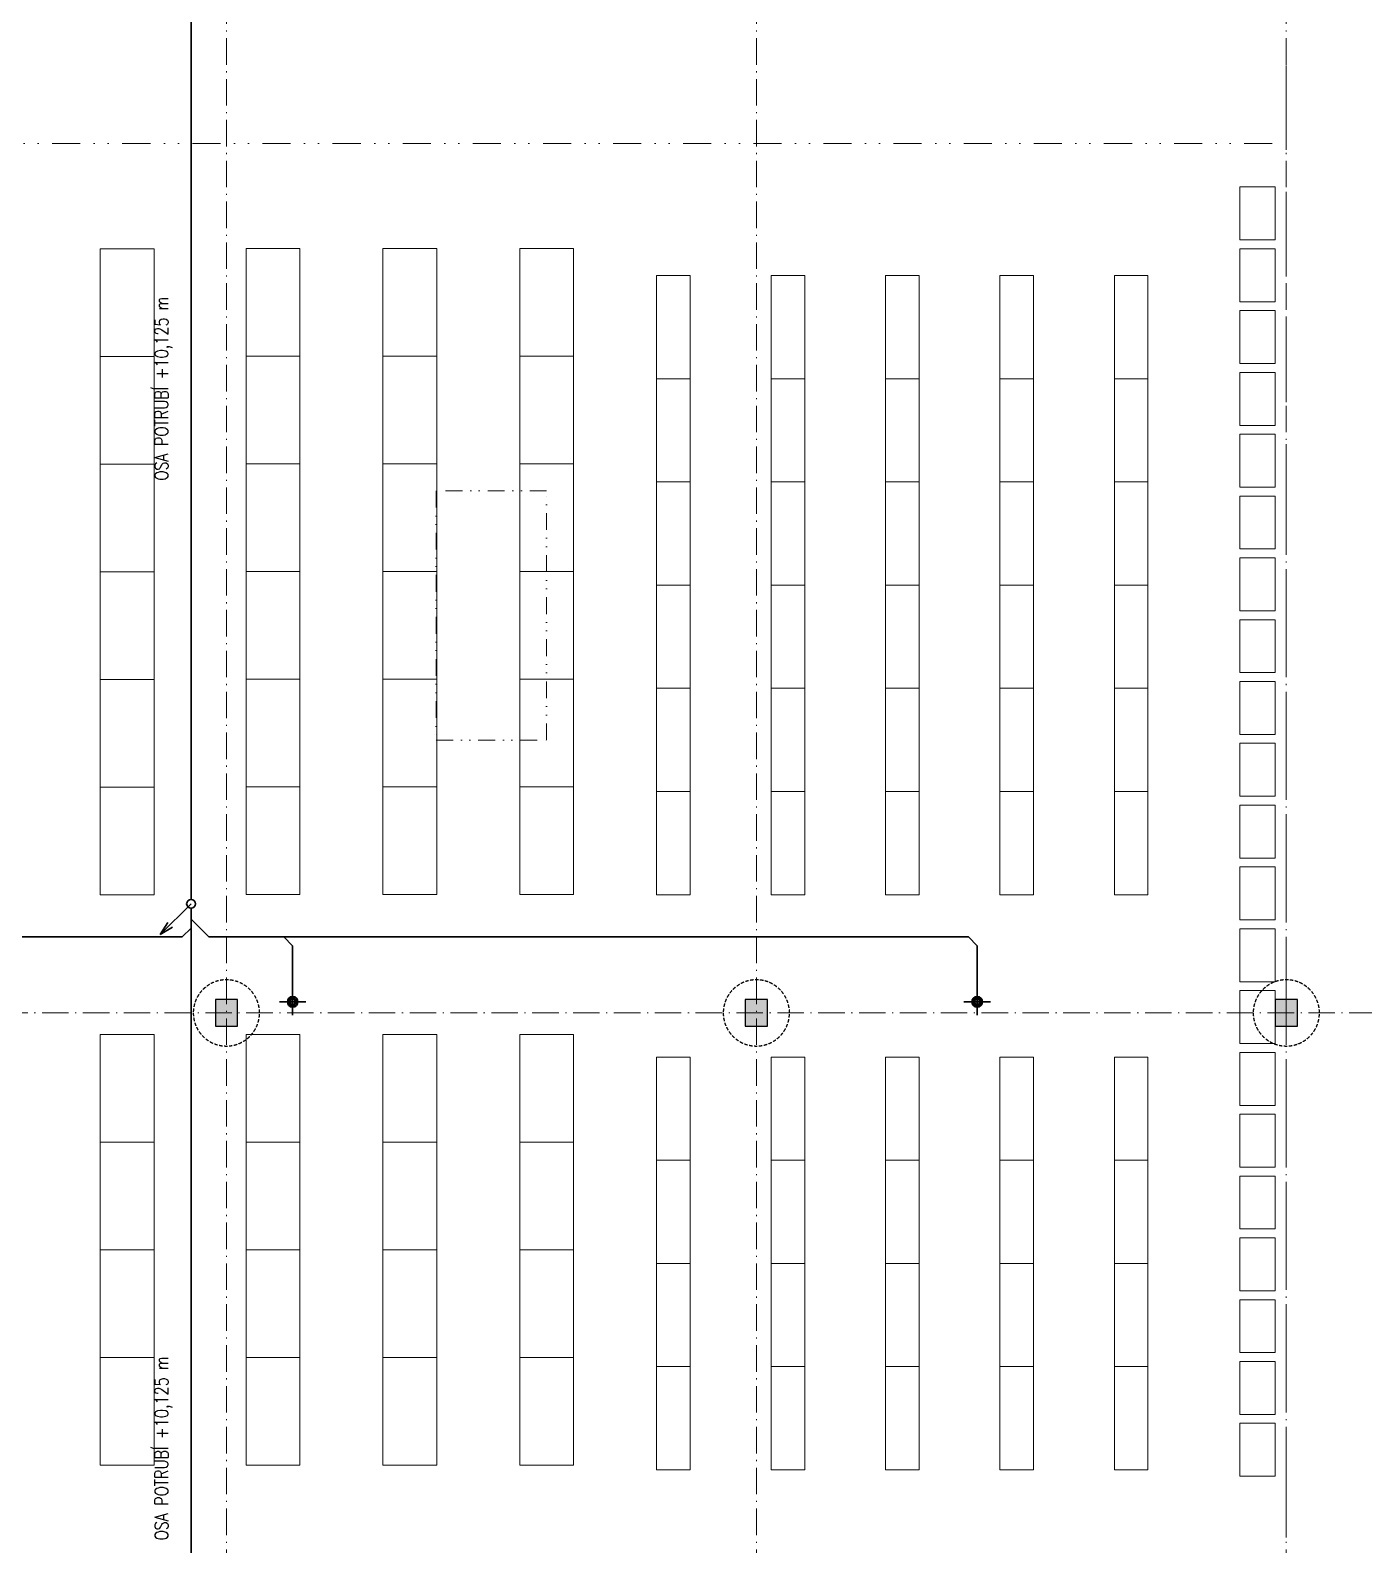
# Model space of a CAD drawing. Header units: millimetres. Extents: x 325046 to 1268204, y 1875583 to 2761998.
# Drawn here: x 953638 to 983831, y 2482849 to 2517146 of the extents above; entities that cross this region are included whole.
import ezdxf

# ---------------------------------------------------------------- set-up
doc = ezdxf.new("R2010")
doc.units = ezdxf.units.MM
doc.header["$LTSCALE"] = 100
for name, pattern in [('ACAD_ISO10W100', [18.5, 12, -3, 0.5, -3]), ('DASHED', [0.75, 0.5, -0.25]), ('DASHED2', [9.525, 6.35, -3.175]), ('DIVIDE', [31.75, 12.7, -6.35, 0, -6.35, 0, -6.35]), ('SO02_F11anp01$0${ Leader Line}', [0])]:
    doc.linetypes.add(name, pattern=pattern)
for name, color, linetype, lineweight, true_color in [('Korabek-text', 7, 'Continuous', 0, 0x7a7a7a), ('Korabek-trasy', 7, 'Continuous', 30, 0x7478c3), ('Korabek-vpuste', 7, 'Continuous', 30, 0x6f7ceb), ('Světlíky', 7, 'DIVIDE', 15, 0xf81696), ('TECH - Zóny', 7, 'DIVIDE', 15, 0x33843e)]:
    doc.layers.add(name, color=color, linetype=linetype, lineweight=lineweight, true_color=true_color)
for name, color, linetype, lineweight in [('Objekty - osy', 5, 'ACAD_ISO10W100', 20), ('OBVODOVÝ PLÁŠŤ', 2, 'Continuous', 9), ('TECH - Palety', 34, 'Continuous', 9), ('ŽB - Šraf-prefa', 253, 'Continuous', 13)]:
    doc.layers.add(name, color=color, linetype=linetype, lineweight=lineweight)
doc.layers.add('Příprava na dock', color=7, linetype='Continuous', true_color=0x616161)
doc.layers.add('ŽB- SLOUPY', color=3, linetype='Continuous')
doc.styles.add('ROMANS', font='romans.shx', dxfattribs={"width": 0.8})

# ---------------------------------------------------------------- blocks, each defined once
blk = doc.blocks.new('H1 PU')
at = {"layer": 'Příprava na dock', "linetype": 'DASHED', "ltscale": 1.5}
blk.add_circle((1537736, -4876565), 750, dxfattribs=at)
blk = doc.blocks.new('vpust_tučně')
at = {"layer": 'Korabek-vpuste'}
for p, q in [((52.896, 90.921), (53.396, 90.921)), ((53.146, 90.671), (53.146, 91.171))]:
    blk.add_line(p, q, dxfattribs=at)
for radius in [0.1, 0.075, 0.05]:
    blk.add_circle((53.146, 90.921), radius, dxfattribs=at)
blk = doc.blocks.new('A$C73023567')
at = {"layer": 'Korabek-trasy'}
for p, q in [((251475, 124395.6), (251475, 31415.6)), ((251475, 31315.6), (250777.7, 30618.2)), ((251475, 31215.6), (251475, 7415.6)), ((250777.7, 30618.2), (250948.4, 30892.8)), ((251475, 30966.2), (251875.7, 30565.6)), ((205475.3, 30565.6), (251274.7, 30565.6)), ((250777.7, 30618.2), (251052.3, 30788.9)), ((251475, 30765.9), (251274.7, 30565.6)), ((251875.7, 30565.6), (269074.7, 30565.6)), ((253574.7, 30565.6), (253775, 30365.2)), ((269074.7, 30565.6), (269275, 30365.2)), ((253775, 29095.6), (253775, 30365.2)), ((269275, 29095.6), (269275, 30365.2))]:
    blk.add_line(p, q, dxfattribs=at)
blk.add_circle((251475, 31315.6), 100, dxfattribs=at)
at = {"layer": 'Korabek-vpuste', "xscale": -1200, "yscale": 1200, "zscale": 1200, "rotation": 270.0000000072112}
for p in [(144669.4, -34679.3), (160169.4, -34679.3)]:
    blk.add_blockref('vpust_tučně', p, dxfattribs=at)
at = {"layer": 'Korabek-text', "char_height": 300, "width": 28411.347, "attachment_point": 7, "rotation": 90, "style": 'ROMANS'}
for insert in [(251048.2, 40901.8), (251048.2, 16901.8)]:
    blk.add_mtext('OSA POTRUBÍ +10,125 m', dxfattribs=dict(at, insert=insert))
blk = doc.blocks.new('EU_paleta')
at = {"color": 0}
for p, q in [((0, 0), (0, 47.2)), ((0, 47.2), (31.5, 47.2)), ((31.5, 47.2), (31.5, 0)), ((31.5, 0), (0, 0))]:
    blk.add_line(p, q, dxfattribs=at)

msp = doc.modelspace()

# ---------------------------------------------------------------- hatches: boundary and pattern name
at = {"layer": 'ŽB - Šraf-prefa'}
h = msp.add_hatch(color=256, dxfattribs=at)
h.dxf.hatch_style = 1
h.paths.add_polyline_path([(957828.7, 2494592.7), (958328.7, 2494592.7), (958328.7, 2495192.7), (957828.7, 2495192.7)])
h = msp.add_hatch(color=256, dxfattribs=at)
h.dxf.hatch_style = 1
h.paths.add_polyline_path([(969828.7, 2494592.7), (970328.7, 2494592.7), (970328.7, 2495192.7), (969828.7, 2495192.7)])
h = msp.add_hatch(color=256, dxfattribs=at)
h.dxf.hatch_style = 1
h.paths.add_polyline_path([(981828.7, 2494592.7), (982328.7, 2494592.7), (982328.7, 2495192.7), (981828.7, 2495192.7)])

# ---------------------------------------------------------------- linework, layer by layer
at = {"layer": 'Objekty - osy', "ltscale": 0.5}
for points in [[(958078.7, 2591892.7), (958078.7, 2469892.7)], [(970078.7, 2591892.7), (970078.7, 2469892.7)], [(982078.7, 2591892.7), (982078.7, 2469892.7)], [(705078.7, 2494892.7), (1032026.3, 2494892.7)]]:
    msp.add_lwpolyline(points, dxfattribs=at)
at = {"layer": 'OBVODOVÝ PLÁŠŤ', "color": 1, "linetype": 'DASHED2', "ltscale": 3}
msp.add_lwpolyline([(982078.7, 2590642.7), (982078.7, 2471142.7)], dxfattribs=at)
at = {"layer": 'Světlíky', "ltscale": 0.3}
msp.add_lwpolyline([(962828.7, 2501067.7), (965328.7, 2501067.7), (965328.7, 2506717.7), (962828.7, 2506717.7)], close=True, dxfattribs=at)
at = {"layer": 'TECH - Palety'}
for p, q in [((955222.7, 2509762, 0), (955222.7, 2512200.4, 0)), ((955222.7, 2512200.4, 0), (956441.9, 2512200.4, 0)), ((956441.9, 2512200.4, 0), (956441.9, 2509762, 0)), ((958524.7, 2509768, 0.1), (958524.7, 2512206.4, 0.1)), ((958524.7, 2512206.4, 0.1), (959743.9, 2512206.4, 0.1)), ((959743.9, 2512206.4, 0.1), (959743.9, 2509768, 0.1)), ((961623.5, 2512206.4, 0.1), (962842.7, 2512206.4, 0.1)), ((961623.5, 2509768, 0.1), (961623.5, 2512206.4, 0.1)), ((962842.7, 2512206.4, 0.1), (962842.7, 2509768, 0.1)), ((964722.3, 2512206.4, 0.1), (965941.5, 2512206.4, 0.1)), ((964722.3, 2509768, 0.1), (964722.3, 2512206.4, 0.1)), ((965941.5, 2512206.4, 0.1), (965941.5, 2509768, 0.1)), ((967821.1, 2509254, 0), (967821.1, 2511590.8, 0)), ((968583.1, 2511590.8, 0), (967821.1, 2511590.8, 0)), ((968583.1, 2511590.8, 0), (968583.1, 2509254, 0)), ((971173.9, 2511590.8, 0), (970411.9, 2511590.8, 0)), ((970411.9, 2509254, 0), (970411.9, 2511590.8, 0)), ((971173.9, 2511590.8, 0), (971173.9, 2509254, 0)), ((973764.7, 2511590.8, 0), (973002.7, 2511590.8, 0)), ((973002.7, 2509254, 0), (973002.7, 2511590.8, 0)), ((973764.7, 2511590.8, 0), (973764.7, 2509254, 0)), ((976355.5, 2511590.8, 0), (975593.5, 2511590.8, 0)), ((975593.5, 2509254, 0), (975593.5, 2511590.8, 0)), ((976355.5, 2511590.8, 0), (976355.5, 2509254, 0)), ((978946.3, 2511590.8, 0), (978184.3, 2511590.8, 0)), ((978184.3, 2509254, 0), (978184.3, 2511590.8, 0)), ((978946.3, 2511590.8, 0), (978946.3, 2509254, 0)), ((955222.7, 2507323.6, 0), (955222.7, 2509762, 0)), ((955222.7, 2509762, 0), (956441.9, 2509762, 0)), ((956441.9, 2509762, 0), (956441.9, 2507323.6, 0)), ((958524.7, 2507329.6, 0.1), (958524.7, 2509768, 0.1)), ((958524.7, 2509768, 0.1), (959743.9, 2509768, 0.1)), ((959743.9, 2509768, 0.1), (959743.9, 2507329.6, 0.1)), ((961623.5, 2509768, 0.1), (962842.7, 2509768, 0.1)), ((961623.5, 2507329.6, 0.1), (961623.5, 2509768, 0.1)), ((962842.7, 2509768, 0.1), (962842.7, 2507329.6, 0.1)), ((964722.3, 2509768, 0.1), (965941.5, 2509768, 0.1)), ((964722.3, 2507329.6, 0.1), (964722.3, 2509768, 0.1)), ((965941.5, 2509768, 0.1), (965941.5, 2507329.6, 0.1)), ((968583.1, 2509254, 0), (967821.1, 2509254, 0)), ((967821.1, 2506917.2, 0), (967821.1, 2509254, 0)), ((968583.1, 2509254, 0), (968583.1, 2506917.2, 0)), ((971173.9, 2509254, 0), (970411.9, 2509254, 0)), ((970411.9, 2506917.2, 0), (970411.9, 2509254, 0)), ((971173.9, 2509254, 0), (971173.9, 2506917.2, 0)), ((973002.7, 2506917.2, 0), (973002.7, 2509254, 0)), ((973764.7, 2509254, 0), (973002.7, 2509254, 0)), ((973764.7, 2509254, 0), (973764.7, 2506917.2, 0)), ((976355.5, 2509254, 0), (975593.5, 2509254, 0)), ((975593.5, 2506917.2, 0), (975593.5, 2509254, 0)), ((976355.5, 2509254, 0), (976355.5, 2506917.2, 0)), ((978946.3, 2509254, 0), (978184.3, 2509254, 0)), ((978184.3, 2506917.2, 0), (978184.3, 2509254, 0)), ((978946.3, 2509254, 0), (978946.3, 2506917.2, 0)), ((955222.7, 2507323.6, 0), (956441.9, 2507323.6, 0)), ((955222.7, 2504885.2, 0), (955222.7, 2507323.6, 0)), ((956441.9, 2507323.6, 0), (956441.9, 2504885.2, 0)), ((958524.7, 2504891.2, 0.1), (958524.7, 2507329.6, 0.1)), ((958524.7, 2507329.6, 0.1), (959743.9, 2507329.6, 0.1)), ((959743.9, 2507329.6, 0.1), (959743.9, 2504891.2, 0.1)), ((961623.5, 2504891.2, 0.1), (961623.5, 2507329.6, 0.1)), ((961623.5, 2507329.6, 0.1), (962842.7, 2507329.6, 0.1)), ((962842.7, 2507329.6, 0.1), (962842.7, 2504891.2, 0.1)), ((964722.3, 2504891.2, 0.1), (964722.3, 2507329.6, 0.1)), ((964722.3, 2507329.6, 0.1), (965941.5, 2507329.6, 0.1)), ((965941.5, 2507329.6, 0.1), (965941.5, 2504891.2, 0.1)), ((968583.1, 2506917.2, 0), (967821.1, 2506917.2, 0)), ((967821.1, 2504580.4, 0), (967821.1, 2506917.2, 0)), ((968583.1, 2506917.2, 0), (968583.1, 2504580.4, 0)), ((971173.9, 2506917.2, 0), (970411.9, 2506917.2, 0)), ((970411.9, 2504580.4, 0), (970411.9, 2506917.2, 0)), ((971173.9, 2506917.2, 0), (971173.9, 2504580.4, 0)), ((973002.7, 2504580.4, 0), (973002.7, 2506917.2, 0)), ((973764.7, 2506917.2, 0), (973002.7, 2506917.2, 0)), ((973764.7, 2506917.2, 0), (973764.7, 2504580.4, 0)), ((976355.5, 2506917.2, 0), (975593.5, 2506917.2, 0)), ((975593.5, 2504580.4, 0), (975593.5, 2506917.2, 0)), ((976355.5, 2506917.2, 0), (976355.5, 2504580.4, 0)), ((978184.3, 2504580.4, 0), (978184.3, 2506917.2, 0)), ((978946.3, 2506917.2, 0), (978184.3, 2506917.2, 0)), ((978946.3, 2506917.2, 0), (978946.3, 2504580.4, 0)), ((955222.7, 2503625.2, 0), (955222.7, 2504885.2, 0)), ((955222.7, 2504885.2, 0), (956441.9, 2504885.2, 0)), ((956441.9, 2504885.2, 0), (956441.9, 2503625.2, 0)), ((958524.7, 2503631.1, 0.1), (958524.7, 2504891.2, 0.1)), ((958524.7, 2504891.2, 0.1), (959743.9, 2504891.2, 0.1)), ((959743.9, 2504891.2, 0.1), (959743.9, 2503631.1, 0.1)), ((961623.5, 2503631.1, 0.1), (961623.5, 2504891.2, 0.1)), ((961623.5, 2504891.2, 0.1), (962842.7, 2504891.2, 0.1)), ((962842.7, 2504891.2, 0.1), (962842.7, 2503631.1, 0.1)), ((964722.3, 2504891.2, 0.1), (965941.5, 2504891.2, 0.1)), ((964722.3, 2503631.1, 0.1), (964722.3, 2504891.2, 0.1)), ((965941.5, 2504891.2, 0.1), (965941.5, 2503631.1, 0.1)), ((968583.1, 2504580.4, 0), (967821.1, 2504580.4, 0)), ((967821.1, 2504580.4, 0), (967821.1, 2502243.6, 0)), ((968583.1, 2502243.6, 0), (968583.1, 2504580.4, 0)), ((971173.9, 2504580.4, 0), (970411.9, 2504580.4, 0)), ((970411.9, 2502243.6, 0), (970411.9, 2504580.4, 0)), ((971173.9, 2504580.4, 0), (971173.9, 2502243.6, 0)), ((973764.7, 2504580.4, 0), (973002.7, 2504580.4, 0)), ((973002.7, 2504580.4, 0), (973002.7, 2502243.6, 0)), ((973764.7, 2502243.6, 0), (973764.7, 2504580.4, 0)), ((975593.5, 2504580.4, 0), (975593.5, 2502243.6, 0)), ((976355.5, 2504580.4, 0), (975593.5, 2504580.4, 0)), ((976355.5, 2504580.4, 0), (976355.5, 2502243.6, 0)), ((978946.3, 2504580.4, 0), (978184.3, 2504580.4, 0)), ((978184.3, 2502243.6, 0), (978184.3, 2504580.4, 0)), ((978946.3, 2504580.4, 0), (978946.3, 2502243.6, 0)), ((955222.7, 2502446.8, 0), (955222.7, 2503625.2, 0)), ((956441.9, 2503625.2, 0), (956441.9, 2502446.8, 0)), ((958524.7, 2502452.8, 0.1), (958524.7, 2503631.1, 0.1)), ((959743.9, 2503631.1, 0.1), (959743.9, 2502452.8, 0.1)), ((961623.5, 2502452.8, 0.1), (961623.5, 2503631.1, 0.1)), ((962842.7, 2503631.1, 0.1), (962842.7, 2502452.8, 0.1)), ((964722.3, 2502452.8, 0.1), (964722.3, 2503631.1, 0.1)), ((965941.5, 2503631.1, 0.1), (965941.5, 2502452.8, 0.1)), ((956441.9, 2502446.8, 0), (955222.7, 2502446.8, 0)), ((955222.7, 2500008.4, 0), (955222.7, 2502446.8, 0)), ((956441.9, 2502446.8, 0), (956441.9, 2500008.4, 0)), ((958524.7, 2500014.4, 0.1), (958524.7, 2502452.8, 0.1)), ((959743.9, 2502452.8, 0.1), (958524.7, 2502452.8, 0.1)), ((959743.9, 2502452.8, 0.1), (959743.9, 2500014.4, 0.1)), ((961623.5, 2500014.4, 0.1), (961623.5, 2502452.8, 0.1)), ((962842.7, 2502452.8, 0.1), (961623.5, 2502452.8, 0.1)), ((962842.7, 2502452.8, 0.1), (962842.7, 2500014.4, 0.1)), ((965941.5, 2502452.8, 0.1), (964722.3, 2502452.8, 0.1)), ((964722.3, 2500014.4, 0.1), (964722.3, 2502452.8, 0.1)), ((965941.5, 2502452.8, 0.1), (965941.5, 2500014.4, 0.1)), ((967821.1, 2502243.6, 0), (967821.1, 2499906.8, 0)), ((967821.1, 2502243.6, 0), (968583.1, 2502243.6, 0)), ((968583.1, 2499906.8, 0), (968583.1, 2502243.6, 0)), ((970411.9, 2502243.6, 0), (971173.9, 2502243.6, 0)), ((970411.9, 2499906.8, 0), (970411.9, 2502243.6, 0)), ((971173.9, 2502243.6, 0), (971173.9, 2499906.8, 0)), ((973002.7, 2502243.6, 0), (973002.7, 2499906.8, 0)), ((973002.7, 2502243.6, 0), (973764.7, 2502243.6, 0)), ((973764.7, 2499906.8, 0), (973764.7, 2502243.6, 0)), ((975593.5, 2499906.8, 0), (975593.5, 2502243.6, 0)), ((975593.5, 2502243.6, 0), (976355.5, 2502243.6, 0)), ((976355.5, 2502243.6, 0), (976355.5, 2499906.8, 0)), ((978184.3, 2499906.8, 0), (978184.3, 2502243.6, 0)), ((978184.3, 2502243.6, 0), (978946.3, 2502243.6, 0)), ((978946.3, 2502243.6, 0), (978946.3, 2499906.8, 0)), ((955222.7, 2497570, 0), (955222.7, 2500008.4, 0)), ((956441.9, 2500008.4, 0), (955222.7, 2500008.4, 0)), ((956441.9, 2500008.4, 0), (956441.9, 2497570, 0)), ((959743.9, 2500014.4, 0.1), (958524.7, 2500014.4, 0.1)), ((958524.7, 2497576, 0.1), (958524.7, 2500014.4, 0.1)), ((959743.9, 2500014.4, 0.1), (959743.9, 2497576, 0.1)), ((961623.5, 2497576, 0.1), (961623.5, 2500014.4, 0.1)), ((962842.7, 2500014.4, 0.1), (961623.5, 2500014.4, 0.1)), ((962842.7, 2500014.4, 0.1), (962842.7, 2497576, 0.1)), ((965941.5, 2500014.4, 0.1), (964722.3, 2500014.4, 0.1)), ((964722.3, 2497576, 0.1), (964722.3, 2500014.4, 0.1)), ((965941.5, 2500014.4, 0.1), (965941.5, 2497576, 0.1)), ((968583.1, 2499906.8, 0), (967821.1, 2499906.8, 0)), ((967821.1, 2499906.8, 0), (967821.1, 2497570, 0)), ((968583.1, 2497570, 0), (968583.1, 2499906.8, 0)), ((970411.9, 2497570, 0), (970411.9, 2499906.8, 0)), ((971173.9, 2499906.8, 0), (970411.9, 2499906.8, 0)), ((971173.9, 2499906.8, 0), (971173.9, 2497570, 0)), ((973002.7, 2499906.8, 0), (973002.7, 2497570, 0)), ((973764.7, 2499906.8, 0), (973002.7, 2499906.8, 0)), ((973764.7, 2497570, 0), (973764.7, 2499906.8, 0)), ((975593.5, 2499906.8, 0), (975593.5, 2497570, 0)), ((976355.5, 2499906.8, 0), (975593.5, 2499906.8, 0)), ((976355.5, 2497570, 0), (976355.5, 2499906.8, 0)), ((978184.3, 2497570, 0), (978184.3, 2499906.8, 0)), ((978946.3, 2499906.8, 0), (978184.3, 2499906.8, 0)), ((978946.3, 2499906.8, 0), (978946.3, 2497570, 0)), ((956441.9, 2497570, 0), (955222.7, 2497570, 0)), ((959743.9, 2497576, 0.1), (958524.7, 2497576, 0.1)), ((962842.7, 2497576, 0.1), (961623.5, 2497576, 0.1)), ((965941.5, 2497576, 0.1), (964722.3, 2497576, 0.1)), ((967821.1, 2497570, 0), (968583.1, 2497570, 0)), ((971173.9, 2497570, 0), (970411.9, 2497570, 0)), ((973002.7, 2497570, 0), (973764.7, 2497570, 0)), ((975593.5, 2497570, 0), (976355.5, 2497570, 0)), ((978946.3, 2497570, 0), (978184.3, 2497570, 0)), ((955222.7, 2494401), (956441.9, 2494401)), ((955222.7, 2491962.6), (955222.7, 2494401)), ((956441.9, 2494401), (956441.9, 2491962.6)), ((958524.7, 2491968.5, 0.1), (958524.7, 2494406.9, 0.1)), ((958524.7, 2494406.9, 0.1), (959743.9, 2494406.9, 0.1)), ((959743.9, 2494406.9, 0.1), (959743.9, 2491968.5, 0.1)), ((961623.5, 2491968.5, 0.1), (961623.5, 2494406.9, 0.1)), ((961623.5, 2494406.9, 0.1), (962842.7, 2494406.9, 0.1)), ((962842.7, 2494406.9, 0.1), (962842.7, 2491968.5, 0.1)), ((964722.3, 2494406.9, 0.1), (965941.5, 2494406.9, 0.1)), ((964722.3, 2491968.5, 0.1), (964722.3, 2494406.9, 0.1)), ((965941.5, 2494406.9, 0.1), (965941.5, 2491968.5, 0.1)), ((967821.1, 2493893, 0), (968583.1, 2493893, 0)), ((967821.1, 2491556.2, 0), (967821.1, 2493893, 0)), ((968583.1, 2493893, 0), (968583.1, 2491556.2, 0)), ((970411.9, 2493893, 0), (971173.9, 2493893, 0)), ((970411.9, 2491556.2, 0), (970411.9, 2493893, 0)), ((971173.9, 2493893, 0), (971173.9, 2491556.2, 0)), ((973002.7, 2493893, 0), (973764.7, 2493893, 0)), ((973002.7, 2491556.2, 0), (973002.7, 2493893, 0)), ((973764.7, 2493893, 0), (973764.7, 2491556.2, 0)), ((975593.5, 2493893, 0), (976355.5, 2493893, 0)), ((975593.5, 2491556.2, 0), (975593.5, 2493893, 0)), ((976355.5, 2493893, 0), (976355.5, 2491556.2, 0)), ((978184.3, 2491556.2, 0), (978184.3, 2493893, 0)), ((978946.3, 2493893, 0), (978184.3, 2493893, 0)), ((978946.3, 2493893, 0), (978946.3, 2491556.2, 0)), ((955222.7, 2491962.6), (956441.9, 2491962.6)), ((955222.7, 2489524.2), (955222.7, 2491962.6)), ((956441.9, 2491962.6), (956441.9, 2489524.2)), ((958524.7, 2491968.5, 0.1), (959743.9, 2491968.5, 0.1)), ((958524.7, 2489530.1, 0.1), (958524.7, 2491968.5, 0.1)), ((959743.9, 2491968.5, 0.1), (959743.9, 2489530.1, 0.1)), ((961623.5, 2489530.1, 0.1), (961623.5, 2491968.5, 0.1)), ((961623.5, 2491968.5, 0.1), (962842.7, 2491968.5, 0.1)), ((962842.7, 2491968.5, 0.1), (962842.7, 2489530.1, 0.1)), ((964722.3, 2489530.1, 0.1), (964722.3, 2491968.5, 0.1)), ((964722.3, 2491968.5, 0.1), (965941.5, 2491968.5, 0.1)), ((965941.5, 2491968.5, 0.1), (965941.5, 2489530.1, 0.1)), ((967821.1, 2489219.4, 0), (967821.1, 2491556.2, 0)), ((968583.1, 2491556.2, 0), (967821.1, 2491556.2, 0)), ((968583.1, 2491556.2, 0), (968583.1, 2489219.4, 0)), ((971173.9, 2491556.2, 0), (970411.9, 2491556.2, 0)), ((970411.9, 2489219.4, 0), (970411.9, 2491556.2, 0)), ((971173.9, 2491556.2, 0), (971173.9, 2489219.4, 0)), ((973764.7, 2491556.2, 0), (973002.7, 2491556.2, 0)), ((973002.7, 2489219.4, 0), (973002.7, 2491556.2, 0)), ((973764.7, 2491556.2, 0), (973764.7, 2489219.4, 0)), ((975593.5, 2489219.4, 0), (975593.5, 2491556.2, 0)), ((976355.5, 2491556.2, 0), (975593.5, 2491556.2, 0)), ((976355.5, 2491556.2, 0), (976355.5, 2489219.4, 0)), ((978946.3, 2491556.2, 0), (978184.3, 2491556.2, 0)), ((978184.3, 2489219.4, 0), (978184.3, 2491556.2, 0)), ((978946.3, 2491556.2, 0), (978946.3, 2489219.4, 0)), ((955222.7, 2488264.1, 0), (955222.7, 2489524.2)), ((955222.7, 2489524.2), (956441.9, 2489524.2)), ((956441.9, 2489524.2), (956441.9, 2488264.1, 0)), ((958524.7, 2488270.1, 0.1), (958524.7, 2489530.1, 0.1)), ((958524.7, 2489530.1, 0.1), (959743.9, 2489530.1, 0.1)), ((959743.9, 2489530.1, 0.1), (959743.9, 2488270.1, 0.1)), ((961623.5, 2489530.1, 0.1), (962842.7, 2489530.1, 0.1)), ((961623.5, 2488270.1, 0.1), (961623.5, 2489530.1, 0.1)), ((962842.7, 2489530.1, 0.1), (962842.7, 2488270.1, 0.1)), ((964722.3, 2489530.1, 0.1), (965941.5, 2489530.1, 0.1)), ((964722.3, 2488270.1, 0.1), (964722.3, 2489530.1, 0.1)), ((965941.5, 2489530.1, 0.1), (965941.5, 2488270.1, 0.1)), ((968583.1, 2489219.4, 0), (967821.1, 2489219.4, 0)), ((967821.1, 2489219.4, 0), (967821.1, 2486882.6, 0)), ((968583.1, 2486882.6, 0), (968583.1, 2489219.4, 0)), ((970411.9, 2489219.4, 0), (970411.9, 2486882.6, 0)), ((971173.9, 2489219.4, 0), (970411.9, 2489219.4, 0)), ((971173.9, 2486882.6, 0), (971173.9, 2489219.4, 0)), ((973764.7, 2489219.4, 0), (973002.7, 2489219.4, 0)), ((973002.7, 2489219.4, 0), (973002.7, 2486882.6, 0)), ((973764.7, 2486882.6, 0), (973764.7, 2489219.4, 0)), ((975593.5, 2489219.4, 0), (975593.5, 2486882.6, 0)), ((976355.5, 2489219.4, 0), (975593.5, 2489219.4, 0)), ((976355.5, 2486882.6, 0), (976355.5, 2489219.4, 0)), ((978184.3, 2486882.6, 0), (978184.3, 2489219.4, 0)), ((978946.3, 2489219.4, 0), (978184.3, 2489219.4, 0)), ((978946.3, 2489219.4, 0), (978946.3, 2486882.6, 0)), ((955222.7, 2487085.8), (955222.7, 2488264.1, 0)), ((956441.9, 2488264.1, 0), (956441.9, 2487085.8)), ((958524.7, 2487091.7, 0.1), (958524.7, 2488270.1, 0.1)), ((959743.9, 2488270.1, 0.1), (959743.9, 2487091.7, 0.1)), ((961623.5, 2487091.7, 0.1), (961623.5, 2488270.1, 0.1)), ((962842.7, 2488270.1, 0.1), (962842.7, 2487091.7, 0.1)), ((964722.3, 2487091.7, 0.1), (964722.3, 2488270.1, 0.1)), ((965941.5, 2488270.1, 0.1), (965941.5, 2487091.7, 0.1)), ((955222.7, 2484647.4), (955222.7, 2487085.8)), ((956441.9, 2487085.8), (955222.7, 2487085.8)), ((956441.9, 2487085.8), (956441.9, 2484647.4)), ((958524.7, 2484653.3, 0.1), (958524.7, 2487091.7, 0.1)), ((959743.9, 2487091.7, 0.1), (958524.7, 2487091.7, 0.1)), ((959743.9, 2487091.7, 0.1), (959743.9, 2484653.3, 0.1)), ((961623.5, 2484653.3, 0.1), (961623.5, 2487091.7, 0.1)), ((962842.7, 2487091.7, 0.1), (961623.5, 2487091.7, 0.1)), ((962842.7, 2487091.7, 0.1), (962842.7, 2484653.3, 0.1)), ((965941.5, 2487091.7, 0.1), (964722.3, 2487091.7, 0.1)), ((964722.3, 2484653.3, 0.1), (964722.3, 2487091.7, 0.1)), ((965941.5, 2487091.7, 0.1), (965941.5, 2484653.3, 0.1)), ((967821.1, 2486882.6, 0), (967821.1, 2484545.8, 0)), ((967821.1, 2486882.6, 0), (968583.1, 2486882.6, 0)), ((968583.1, 2484545.8, 0), (968583.1, 2486882.6, 0)), ((970411.9, 2486882.6, 0), (970411.9, 2484545.8, 0)), ((970411.9, 2486882.6, 0), (971173.9, 2486882.6, 0)), ((971173.9, 2484545.8, 0), (971173.9, 2486882.6, 0)), ((973002.7, 2486882.6, 0), (973002.7, 2484545.8, 0)), ((973002.7, 2486882.6, 0), (973764.7, 2486882.6, 0)), ((973764.7, 2484545.8, 0), (973764.7, 2486882.6, 0)), ((975593.5, 2484545.8, 0), (975593.5, 2486882.6, 0)), ((975593.5, 2486882.6, 0), (976355.5, 2486882.6, 0)), ((976355.5, 2486882.6, 0), (976355.5, 2484545.8, 0)), ((978184.3, 2484545.8, 0), (978184.3, 2486882.6, 0)), ((978184.3, 2486882.6, 0), (978946.3, 2486882.6, 0)), ((978946.3, 2486882.6, 0), (978946.3, 2484545.8, 0)), ((956441.9, 2484647.4), (955222.7, 2484647.4)), ((959743.9, 2484653.3, 0.1), (958524.7, 2484653.3, 0.1)), ((962842.7, 2484653.3, 0.1), (961623.5, 2484653.3, 0.1)), ((965941.5, 2484653.3, 0.1), (964722.3, 2484653.3, 0.1)), ((968583.1, 2484545.8, 0), (967821.1, 2484545.8, 0)), ((971173.9, 2484545.8, 0), (970411.9, 2484545.8, 0)), ((973764.7, 2484545.8, 0), (973002.7, 2484545.8, 0)), ((976355.5, 2484545.8, 0), (975593.5, 2484545.8, 0)), ((978946.3, 2484545.8, 0), (978184.3, 2484545.8, 0))]:
    msp.add_line(p, q, dxfattribs=at)
at = {"layer": 'TECH - Zóny', "ltscale": 0.5}
msp.add_lwpolyline([(939878.7, 2583242.7), (939878.7, 2581242.7), (912853.7, 2581242.7), (912853.7, 2514582.7), (982078.7, 2514582.7)], dxfattribs=at)
at = {"layer": 'ŽB- SLOUPY'}
for points in [[(957828.7, 2494592.7), (958328.7, 2494592.7), (958328.7, 2495192.7), (957828.7, 2495192.7)], [(969828.7, 2494592.7), (970328.7, 2494592.7), (970328.7, 2495192.7), (969828.7, 2495192.7)], [(981828.7, 2494592.7), (982328.7, 2494592.7), (982328.7, 2495192.7), (981828.7, 2495192.7)]]:
    msp.add_lwpolyline(points, close=True, dxfattribs=at)

# ---------------------------------------------------------------- block references
at = {"layer": 'Korabek-trasy', "linetype": 'SO02_F11anp01$0${ Leader Line}'}
msp.add_blockref('A$C73023567', (705803.7, 2466047.2), dxfattribs=at)
at = {"layer": 'Příprava na dock', "xscale": -1, "rotation": 89.99999999999993}
for p in [(-3918486.3, 4032628.7), (-3906486.3, 4032628.7), (-3894486.3, 4032628.7)]:
    msp.add_blockref('H1 PU', p, dxfattribs=at)
at = {"layer": 'TECH - Palety', "xscale": 25.4, "yscale": 25.4, "zscale": 25.4}
for p in [(981029.1, 2512399.4), (981029.1, 2512399.4), (981029.1, 2512399.4), (981029.1, 2510999.4), (981029.1, 2510999.4), (981029.1, 2510999.4), (981029.1, 2509599.4), (981029.1, 2509599.4), (981029.1, 2509599.4), (981029.1, 2509599.4), (981029.1, 2509599.4), (981029.1, 2509599.4), (981029.1, 2508199.4), (981029.1, 2508199.4), (981029.1, 2508199.4), (981029.1, 2506799.4), (981029.1, 2506799.4), (981029.1, 2506799.4), (981029.1, 2505399.4), (981029.1, 2505399.4), (981029.1, 2505399.4), (981029.1, 2505399.4), (981029.1, 2505399.4), (981029.1, 2505399.4), (981029.1, 2503999.4), (981029.1, 2503999.4), (981029.1, 2503999.4), (981029.1, 2502599.4), (981029.1, 2502599.4), (981029.1, 2502599.4), (981029.1, 2501199.4), (981029.1, 2501199.4), (981029.1, 2501199.4), (981029.1, 2501199.4), (981029.1, 2501199.4), (981029.1, 2501199.4), (981029.1, 2499799.4), (981029.1, 2499799.4), (981029.1, 2499799.4), (981029.1, 2498399.4), (981029.1, 2498399.4), (981029.1, 2498399.4), (981029.1, 2496999.4), (981029.1, 2496999.4), (981029.1, 2496999.4), (981029.1, 2496999.4), (981029.1, 2496999.4), (981029.1, 2496999.4), (981029.1, 2495599.4), (981029.1, 2495599.4), (981029.1, 2495599.4), (981029.1, 2494199.4), (981029.1, 2494199.4), (981029.1, 2494199.4), (981029.1, 2492799.4), (981029.1, 2492799.4), (981029.1, 2492799.4), (981029.1, 2492799.4), (981029.1, 2492799.4), (981029.1, 2492799.4), (981029.1, 2491399.4), (981029.1, 2491399.4), (981029.1, 2491399.4), (981029.1, 2489999.4), (981029.1, 2489999.4), (981029.1, 2489999.4), (981029.1, 2488599.4), (981029.1, 2488599.4), (981029.1, 2488599.4), (981029.1, 2488599.4), (981029.1, 2488599.4), (981029.1, 2488599.4), (981029.1, 2487199.4), (981029.1, 2487199.4), (981029.1, 2487199.4), (981029.1, 2485799.4), (981029.1, 2485799.4), (981029.1, 2485799.4), (981029.1, 2484399.4), (981029.1, 2484399.4), (981029.1, 2484399.4)]:
    msp.add_blockref('EU_paleta', p, dxfattribs=at)

doc.saveas('drawing.dxf')
